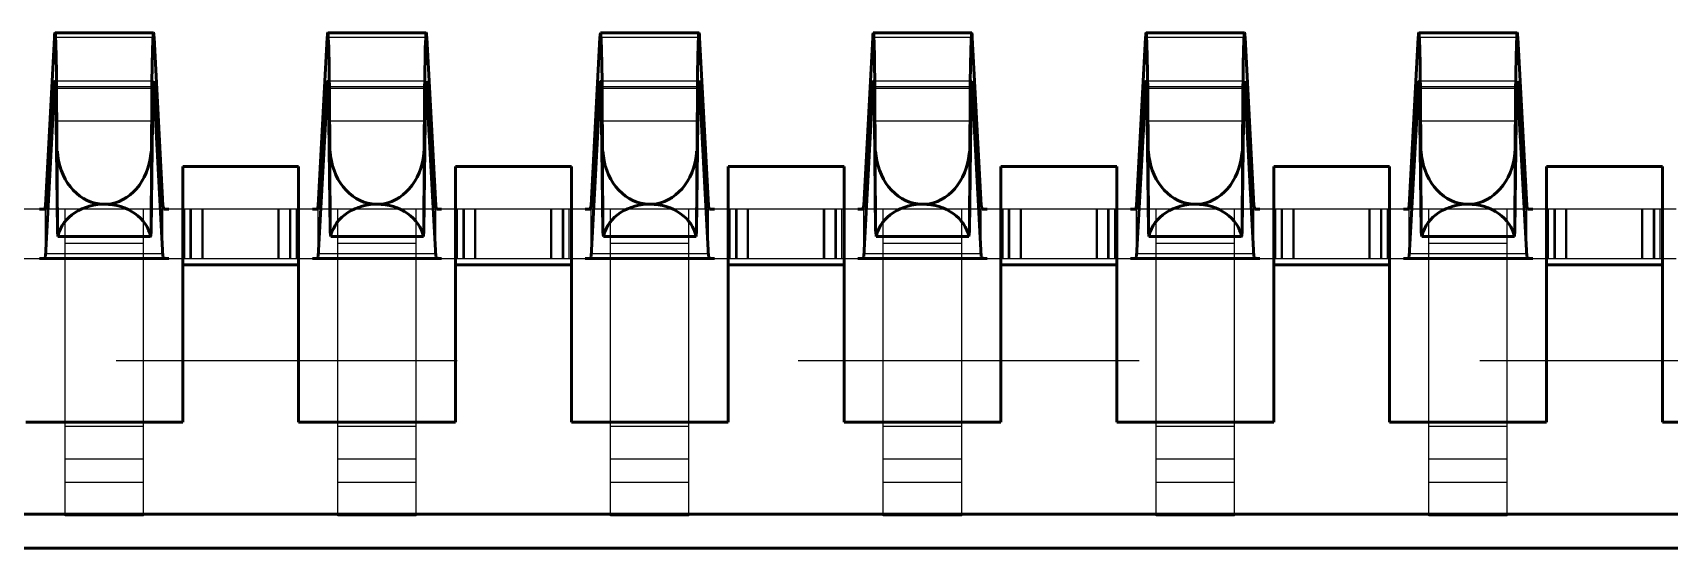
# Model space of a CAD drawing. Header units: millimetres. Extents: x -27 to 31.5, y -2.8 to 12.3.
# Drawn here: x 16.99 to 21.79, y -2.8 to -1.288 of the extents above; entities that cross this region are included whole.
import ezdxf

# ---------------------------------------------------------------- set-up
doc = ezdxf.new("R2010")
doc.units = ezdxf.units.MM
doc.linetypes.add('Dashed', pattern=[2, 1, -1])
for name, color, linetype, lineweight in [('AM_0', 7, 'Continuous', 50), ('AM_4', 3, 'Continuous', 25), ('AM_9', 6, 'Dashed', 25)]:
    doc.layers.add(name, color=color, linetype=linetype, lineweight=lineweight)

# ---------------------------------------------------------------- blocks, each defined once
blk = doc.blocks.new('1_ERF8_C_211_05_0_060PN_0_in_ERF8_060_05_0_L_DV_TR_4')
at = {"layer": 'AM_0'}
for p, q in [((17.3444, -1.288), (17.0556, -1.288)), ((18.1444, -1.288), (17.8556, -1.288)), ((18.9444, -1.288), (18.6556, -1.288)), ((19.7444, -1.288), (19.4556, -1.288)), ((20.5444, -1.288), (20.2556, -1.288)), ((21.3444, -1.288), (21.0556, -1.288)), ((17.0278, -1.7948), (17.054, -1.302)), ((17.346, -1.302), (17.3722, -1.7948)), ((17.8278, -1.7948), (17.854, -1.302)), ((18.146, -1.302), (18.1722, -1.7948)), ((18.6278, -1.7948), (18.654, -1.302)), ((18.946, -1.302), (18.9722, -1.7948)), ((19.4278, -1.7948), (19.454, -1.302)), ((19.746, -1.302), (19.7722, -1.7948)), ((20.2278, -1.7948), (20.254, -1.302)), ((20.546, -1.302), (20.5722, -1.7948)), ((21.0278, -1.7948), (21.054, -1.302)), ((21.346, -1.302), (21.3722, -1.7948)), ((17.0545, -1.447), (17.0278, -1.9438)), ((17.0571, -1.447), (17.0545, -1.447)), ((17.0604, -1.4519), (17.0625, -1.8698)), ((17.3375, -1.8698), (17.3396, -1.4519)), ((17.3455, -1.447), (17.3429, -1.447)), ((17.3722, -1.9438), (17.3455, -1.447)), ((17.8545, -1.447), (17.8278, -1.9438)), ((17.8571, -1.447), (17.8545, -1.447)), ((17.8604, -1.4519), (17.8625, -1.8698)), ((18.1375, -1.8698), (18.1396, -1.4519)), ((18.1455, -1.447), (18.1429, -1.447)), ((18.1722, -1.9438), (18.1455, -1.447)), ((18.6545, -1.447), (18.6278, -1.9438)), ((18.6571, -1.447), (18.6545, -1.447)), ((18.6604, -1.4519), (18.6625, -1.8698)), ((18.9375, -1.8698), (18.9396, -1.4519)), ((18.9455, -1.447), (18.9429, -1.447)), ((18.9722, -1.9438), (18.9455, -1.447)), ((19.4545, -1.447), (19.4278, -1.9438)), ((19.4571, -1.447), (19.4545, -1.447)), ((19.4625, -1.8698), (19.4604, -1.4519)), ((19.7375, -1.8698), (19.7396, -1.4519)), ((19.7455, -1.447), (19.7429, -1.447)), ((19.7722, -1.9438), (19.7455, -1.447)), ((20.2545, -1.447), (20.2278, -1.9438)), ((20.2571, -1.447), (20.2545, -1.447)), ((20.2625, -1.8698), (20.2604, -1.4519)), ((20.5375, -1.8698), (20.5396, -1.4519)), ((20.5455, -1.447), (20.5429, -1.447)), ((20.5722, -1.9438), (20.5455, -1.447)), ((21.0545, -1.447), (21.0278, -1.9438)), ((21.0571, -1.447), (21.0545, -1.447)), ((21.0625, -1.8698), (21.0604, -1.4519)), ((21.3375, -1.8698), (21.3396, -1.4519)), ((21.3455, -1.447), (21.3429, -1.447)), ((21.3722, -1.9438), (21.3455, -1.447)), ((17.0625, -1.8698), (17.0588, -1.547)), ((17.3412, -1.547), (17.3375, -1.8698)), ((17.8625, -1.8698), (17.8588, -1.547)), ((18.1412, -1.547), (18.1375, -1.8698)), ((18.6625, -1.8698), (18.6588, -1.547)), ((18.9412, -1.547), (18.9375, -1.8698)), ((19.4625, -1.8698), (19.4588, -1.547)), ((19.7412, -1.547), (19.7375, -1.8698)), ((20.2625, -1.8698), (20.2588, -1.547)), ((20.5412, -1.547), (20.5375, -1.8698)), ((21.0625, -1.8698), (21.0588, -1.547)), ((21.3412, -1.547), (21.3375, -1.8698)), ((17.0249, -1.805), (17.0104, -1.805)), ((17.2081, -1.791), (17.1919, -1.791)), ((17.3896, -1.805), (17.3751, -1.805)), ((17.8249, -1.805), (17.8104, -1.805)), ((18.0081, -1.791), (17.9919, -1.791)), ((18.1896, -1.805), (18.1751, -1.805)), ((18.6249, -1.805), (18.6104, -1.805)), ((18.8081, -1.791), (18.7919, -1.791)), ((18.9896, -1.805), (18.9751, -1.805)), ((19.4249, -1.805), (19.4104, -1.805)), ((19.6081, -1.791), (19.5919, -1.791)), ((19.7896, -1.805), (19.7751, -1.805)), ((20.2249, -1.805), (20.2104, -1.805)), ((20.4081, -1.791), (20.3919, -1.791)), ((20.5896, -1.805), (20.5751, -1.805)), ((21.0249, -1.805), (21.0104, -1.805)), ((21.2081, -1.791), (21.1919, -1.791)), ((21.3896, -1.805), (21.3751, -1.805)), ((17.3359, -1.886), (17.0641, -1.886)), ((18.1359, -1.886), (17.8641, -1.886)), ((18.9359, -1.886), (18.6641, -1.886)), ((19.7359, -1.886), (19.4641, -1.886)), ((20.5359, -1.886), (20.2641, -1.886)), ((21.3359, -1.886), (21.0641, -1.886)), ((17.0104, -1.95), (17.3896, -1.95)), ((17.0172, -1.95), (17.0183, -1.95)), ((17.3817, -1.95), (17.3828, -1.95)), ((17.8104, -1.95), (18.1896, -1.95)), ((17.8172, -1.95), (17.8183, -1.95)), ((18.1817, -1.95), (18.1828, -1.95)), ((18.6104, -1.95), (18.9896, -1.95)), ((18.6172, -1.95), (18.6183, -1.95)), ((18.9817, -1.95), (18.9828, -1.95)), ((19.4104, -1.95), (19.7896, -1.95)), ((19.4172, -1.95), (19.4183, -1.95)), ((19.7817, -1.95), (19.7828, -1.95)), ((20.2104, -1.95), (20.5896, -1.95)), ((20.2172, -1.95), (20.2183, -1.95)), ((20.5817, -1.95), (20.5828, -1.95)), ((21.0104, -1.95), (21.3896, -1.95)), ((21.0172, -1.95), (21.0183, -1.95)), ((21.3817, -1.95), (21.3828, -1.95))]:
    blk.add_line(p, q, dxfattribs=at)
for points in [[(17.054, -1.302), (17.0545, -1.294), (17.0551, -1.2893), (17.0556, -1.288)], [(17.0556, -1.288), (17.0561, -1.2897), (17.0567, -1.2948), (17.0572, -1.3032), (17.0577, -1.315), (17.0582, -1.33), (17.0587, -1.3481), (17.0592, -1.3692), (17.0596, -1.393), (17.06, -1.4195), (17.0604, -1.4484), (17.0604, -1.4519)], [(17.3396, -1.4519), (17.34, -1.4227), (17.3404, -1.396), (17.3408, -1.3718), (17.3412, -1.3504), (17.3417, -1.3319), (17.3422, -1.3166), (17.3428, -1.3044), (17.3433, -1.2956), (17.3438, -1.2901), (17.3444, -1.288), (17.3444, -1.288)], [(17.3444, -1.288), (17.345, -1.2896), (17.3455, -1.2946), (17.346, -1.302)], [(17.854, -1.302), (17.8545, -1.294), (17.8551, -1.2893), (17.8556, -1.288)], [(17.8556, -1.288), (17.8561, -1.2897), (17.8567, -1.2948), (17.8572, -1.3032), (17.8577, -1.315), (17.8582, -1.33), (17.8587, -1.3481), (17.8592, -1.3692), (17.8596, -1.393), (17.86, -1.4195), (17.8604, -1.4484), (17.8604, -1.4519)], [(18.1396, -1.4519), (18.14, -1.4227), (18.1404, -1.396), (18.1408, -1.3718), (18.1412, -1.3504), (18.1417, -1.3319), (18.1422, -1.3166), (18.1428, -1.3044), (18.1433, -1.2956), (18.1438, -1.2901), (18.1444, -1.288), (18.1444, -1.288)], [(18.1444, -1.288), (18.145, -1.2896), (18.1455, -1.2946), (18.146, -1.302)], [(18.654, -1.302), (18.6545, -1.294), (18.6551, -1.2893), (18.6556, -1.288)], [(18.6556, -1.288), (18.6561, -1.2897), (18.6567, -1.2948), (18.6572, -1.3032), (18.6577, -1.315), (18.6582, -1.33), (18.6587, -1.3481), (18.6592, -1.3692), (18.6596, -1.393), (18.66, -1.4195), (18.6604, -1.4484), (18.6604, -1.4519)], [(18.9396, -1.4519), (18.94, -1.4227), (18.9404, -1.396), (18.9408, -1.3718), (18.9412, -1.3504), (18.9417, -1.3319), (18.9422, -1.3166), (18.9428, -1.3044), (18.9433, -1.2956), (18.9438, -1.2901), (18.9444, -1.288), (18.9444, -1.288)], [(18.9444, -1.288), (18.945, -1.2896), (18.9455, -1.2946), (18.946, -1.302)], [(19.454, -1.302), (19.4545, -1.294), (19.4551, -1.2893), (19.4556, -1.288)], [(19.4556, -1.288), (19.4561, -1.2897), (19.4567, -1.2948), (19.4572, -1.3032), (19.4577, -1.315), (19.4582, -1.33), (19.4587, -1.3481), (19.4592, -1.3692), (19.4596, -1.393), (19.46, -1.4195), (19.4604, -1.4484), (19.4604, -1.4519)], [(19.7396, -1.4519), (19.74, -1.4227), (19.7404, -1.396), (19.7408, -1.3718), (19.7412, -1.3504), (19.7417, -1.3319), (19.7422, -1.3166), (19.7428, -1.3044), (19.7433, -1.2956), (19.7438, -1.2901), (19.7444, -1.288), (19.7444, -1.288)], [(19.7444, -1.288), (19.745, -1.2896), (19.7455, -1.2946), (19.746, -1.302)], [(20.254, -1.302), (20.2545, -1.294), (20.2551, -1.2893), (20.2556, -1.288)], [(20.2556, -1.288), (20.2561, -1.2897), (20.2567, -1.2948), (20.2572, -1.3032), (20.2577, -1.315), (20.2582, -1.33), (20.2587, -1.3481), (20.2592, -1.3692), (20.2596, -1.393), (20.26, -1.4195), (20.2604, -1.4484), (20.2604, -1.4519)], [(20.5396, -1.4519), (20.54, -1.4227), (20.5404, -1.396), (20.5408, -1.3718), (20.5412, -1.3504), (20.5417, -1.3319), (20.5422, -1.3166), (20.5428, -1.3044), (20.5433, -1.2956), (20.5438, -1.2901), (20.5444, -1.288), (20.5444, -1.288)], [(20.5444, -1.288), (20.545, -1.2896), (20.5455, -1.2946), (20.546, -1.302)], [(21.054, -1.302), (21.0545, -1.294), (21.0551, -1.2893), (21.0556, -1.288)], [(21.0556, -1.288), (21.0561, -1.2897), (21.0567, -1.2948), (21.0572, -1.3032), (21.0577, -1.315), (21.0582, -1.33), (21.0587, -1.3481), (21.0592, -1.3692), (21.0596, -1.393), (21.06, -1.4195), (21.0604, -1.4484), (21.0604, -1.4519)], [(21.3396, -1.4519), (21.34, -1.4227), (21.3404, -1.396), (21.3408, -1.3718), (21.3412, -1.3504), (21.3417, -1.3319), (21.3422, -1.3166), (21.3428, -1.3044), (21.3433, -1.2956), (21.3438, -1.2901), (21.3444, -1.288), (21.3444, -1.288)], [(21.3444, -1.288), (21.345, -1.2896), (21.3455, -1.2946), (21.346, -1.302)], [(17.0545, -1.447), (17.0548, -1.44), (17.0551, -1.4348), (17.0554, -1.4316), (17.0557, -1.4302), (17.0558, -1.4302)], [(17.0558, -1.4302), (17.0561, -1.4312), (17.0564, -1.4341), (17.0567, -1.4389), (17.057, -1.4457), (17.0573, -1.4542), (17.0576, -1.4645), (17.0578, -1.4765), (17.0581, -1.4901), (17.0583, -1.5052), (17.0585, -1.5217), (17.0587, -1.5394), (17.0588, -1.547)], [(17.3412, -1.547), (17.3414, -1.5288), (17.3416, -1.5118), (17.3418, -1.4961), (17.3421, -1.4819), (17.3423, -1.4693), (17.3426, -1.4582), (17.3429, -1.449), (17.3432, -1.4415), (17.3435, -1.4359), (17.3438, -1.4322), (17.3441, -1.4304), (17.3442, -1.4302)], [(17.3442, -1.4302), (17.3445, -1.4312), (17.3448, -1.4341), (17.3451, -1.4389), (17.3454, -1.4457), (17.3455, -1.447)], [(17.8545, -1.447), (17.8548, -1.44), (17.8551, -1.4348), (17.8554, -1.4316), (17.8557, -1.4302), (17.8558, -1.4302)], [(17.8558, -1.4302), (17.8561, -1.4312), (17.8564, -1.4341), (17.8567, -1.4389), (17.857, -1.4457), (17.8573, -1.4542), (17.8576, -1.4645), (17.8578, -1.4765), (17.8581, -1.4901), (17.8583, -1.5052), (17.8585, -1.5217), (17.8587, -1.5394), (17.8588, -1.547)], [(18.1412, -1.547), (18.1414, -1.5288), (18.1416, -1.5118), (18.1418, -1.4961), (18.1421, -1.4819), (18.1423, -1.4693), (18.1426, -1.4582), (18.1429, -1.449), (18.1432, -1.4415), (18.1435, -1.4359), (18.1438, -1.4322), (18.1441, -1.4304), (18.1442, -1.4302)], [(18.1442, -1.4302), (18.1445, -1.4312), (18.1448, -1.4341), (18.1451, -1.4389), (18.1454, -1.4457), (18.1455, -1.447)], [(18.6545, -1.447), (18.6548, -1.44), (18.6551, -1.4348), (18.6554, -1.4316), (18.6557, -1.4302), (18.6558, -1.4302)], [(18.6558, -1.4302), (18.6561, -1.4312), (18.6564, -1.4341), (18.6567, -1.4389), (18.657, -1.4457), (18.6573, -1.4542), (18.6576, -1.4645), (18.6578, -1.4765), (18.6581, -1.4901), (18.6583, -1.5052), (18.6585, -1.5217), (18.6587, -1.5394), (18.6588, -1.547)], [(18.9412, -1.547), (18.9414, -1.5288), (18.9416, -1.5118), (18.9418, -1.4961), (18.9421, -1.4819), (18.9423, -1.4693), (18.9426, -1.4582), (18.9429, -1.449), (18.9432, -1.4415), (18.9435, -1.4359), (18.9438, -1.4322), (18.9441, -1.4304), (18.9442, -1.4302)], [(18.9442, -1.4302), (18.9445, -1.4312), (18.9448, -1.4341), (18.9451, -1.4389), (18.9454, -1.4457), (18.9455, -1.447)], [(19.4545, -1.447), (19.4548, -1.44), (19.4551, -1.4348), (19.4554, -1.4316), (19.4557, -1.4302), (19.4558, -1.4302)], [(19.4558, -1.4302), (19.4561, -1.4312), (19.4564, -1.4341), (19.4567, -1.4389), (19.457, -1.4457), (19.4573, -1.4542), (19.4576, -1.4645), (19.4578, -1.4765), (19.4581, -1.4901), (19.4583, -1.5052), (19.4585, -1.5217), (19.4587, -1.5394), (19.4588, -1.547)], [(19.7412, -1.547), (19.7414, -1.5288), (19.7416, -1.5118), (19.7418, -1.4961), (19.7421, -1.4819), (19.7423, -1.4693), (19.7426, -1.4582), (19.7429, -1.449), (19.7432, -1.4415), (19.7435, -1.4359), (19.7438, -1.4322), (19.7441, -1.4304), (19.7442, -1.4302)], [(19.7442, -1.4302), (19.7445, -1.4312), (19.7448, -1.4341), (19.7451, -1.4389), (19.7454, -1.4457), (19.7455, -1.447)], [(20.2545, -1.447), (20.2548, -1.44), (20.2551, -1.4348), (20.2554, -1.4316), (20.2557, -1.4302), (20.2558, -1.4302)], [(20.2558, -1.4302), (20.2561, -1.4312), (20.2564, -1.4341), (20.2567, -1.4389), (20.257, -1.4457), (20.2573, -1.4542), (20.2576, -1.4645), (20.2578, -1.4765), (20.2581, -1.4901), (20.2583, -1.5052), (20.2585, -1.5217), (20.2587, -1.5394), (20.2588, -1.547)], [(20.5412, -1.547), (20.5414, -1.5288), (20.5416, -1.5118), (20.5418, -1.4961), (20.5421, -1.4819), (20.5423, -1.4693), (20.5426, -1.4582), (20.5429, -1.449), (20.5432, -1.4415), (20.5435, -1.4359), (20.5438, -1.4322), (20.5441, -1.4304), (20.5442, -1.4302)], [(20.5442, -1.4302), (20.5445, -1.4312), (20.5448, -1.4341), (20.5451, -1.4389), (20.5454, -1.4457), (20.5455, -1.447)], [(21.0545, -1.447), (21.0548, -1.44), (21.0551, -1.4348), (21.0554, -1.4316), (21.0557, -1.4302), (21.0558, -1.4302)], [(21.0558, -1.4302), (21.0561, -1.4312), (21.0564, -1.4341), (21.0567, -1.4389), (21.057, -1.4457), (21.0573, -1.4542), (21.0576, -1.4645), (21.0578, -1.4765), (21.0581, -1.4901), (21.0583, -1.5052), (21.0585, -1.5217), (21.0587, -1.5394), (21.0588, -1.547)], [(21.3412, -1.547), (21.3414, -1.5288), (21.3416, -1.5118), (21.3418, -1.4961), (21.3421, -1.4819), (21.3423, -1.4693), (21.3426, -1.4582), (21.3429, -1.449), (21.3432, -1.4415), (21.3435, -1.4359), (21.3438, -1.4322), (21.3441, -1.4304), (21.3442, -1.4302)], [(21.3442, -1.4302), (21.3445, -1.4312), (21.3448, -1.4341), (21.3451, -1.4389), (21.3454, -1.4457), (21.3455, -1.447)], [(17.0625, -1.6351), (17.0638, -1.6496), (17.0662, -1.6639), (17.0696, -1.6779), (17.0739, -1.6915), (17.0793, -1.7046), (17.0855, -1.7171), (17.0926, -1.7288), (17.1006, -1.7398), (17.1092, -1.7499), (17.1186, -1.759), (17.1286, -1.7671), (17.1392, -1.7741), (17.1502, -1.78), (17.1616, -1.7847), (17.1733, -1.7881), (17.1851, -1.7903), (17.1919, -1.791)], [(17.2081, -1.791), (17.2201, -1.7895), (17.2319, -1.7867), (17.2435, -1.7828), (17.2547, -1.7775), (17.2655, -1.7712), (17.2758, -1.7637), (17.2856, -1.7551), (17.2947, -1.7456), (17.303, -1.7351), (17.3106, -1.7238), (17.3174, -1.7117), (17.3232, -1.6989), (17.3281, -1.6856), (17.3321, -1.6718), (17.335, -1.6576), (17.3369, -1.6432), (17.3375, -1.6351)], [(17.8625, -1.6351), (17.8638, -1.6496), (17.8662, -1.6639), (17.8696, -1.6779), (17.8739, -1.6915), (17.8793, -1.7046), (17.8855, -1.7171), (17.8926, -1.7288), (17.9006, -1.7398), (17.9092, -1.7499), (17.9186, -1.759), (17.9286, -1.7671), (17.9392, -1.7741), (17.9502, -1.78), (17.9616, -1.7847), (17.9733, -1.7881), (17.9851, -1.7903), (17.9919, -1.791)], [(18.0081, -1.791), (18.0201, -1.7895), (18.0319, -1.7867), (18.0435, -1.7828), (18.0547, -1.7775), (18.0655, -1.7712), (18.0758, -1.7637), (18.0856, -1.7551), (18.0947, -1.7456), (18.103, -1.7351), (18.1106, -1.7238), (18.1174, -1.7117), (18.1232, -1.6989), (18.1281, -1.6856), (18.1321, -1.6718), (18.135, -1.6576), (18.1369, -1.6432), (18.1375, -1.6351)], [(18.6625, -1.6351), (18.6638, -1.6496), (18.6662, -1.6639), (18.6696, -1.6779), (18.6739, -1.6915), (18.6793, -1.7046), (18.6855, -1.7171), (18.6926, -1.7288), (18.7006, -1.7398), (18.7092, -1.7499), (18.7186, -1.759), (18.7286, -1.7671), (18.7392, -1.7741), (18.7502, -1.78), (18.7616, -1.7847), (18.7733, -1.7881), (18.7851, -1.7903), (18.7919, -1.791)], [(18.8081, -1.791), (18.8201, -1.7895), (18.8319, -1.7867), (18.8435, -1.7828), (18.8547, -1.7775), (18.8655, -1.7712), (18.8758, -1.7637), (18.8856, -1.7551), (18.8947, -1.7456), (18.903, -1.7351), (18.9106, -1.7238), (18.9174, -1.7117), (18.9232, -1.6989), (18.9281, -1.6856), (18.9321, -1.6718), (18.935, -1.6576), (18.9369, -1.6432), (18.9375, -1.6351)], [(19.4625, -1.6351), (19.4638, -1.6496), (19.4662, -1.6639), (19.4696, -1.6779), (19.4739, -1.6915), (19.4793, -1.7046), (19.4855, -1.7171), (19.4926, -1.7288), (19.5006, -1.7398), (19.5092, -1.7499), (19.5186, -1.759), (19.5286, -1.7671), (19.5392, -1.7741), (19.5502, -1.78), (19.5616, -1.7847), (19.5733, -1.7881), (19.5851, -1.7903), (19.5919, -1.791)], [(19.6081, -1.791), (19.6201, -1.7895), (19.6319, -1.7867), (19.6435, -1.7828), (19.6547, -1.7775), (19.6655, -1.7712), (19.6758, -1.7637), (19.6856, -1.7551), (19.6947, -1.7456), (19.703, -1.7351), (19.7106, -1.7238), (19.7174, -1.7117), (19.7232, -1.6989), (19.7281, -1.6856), (19.7321, -1.6718), (19.735, -1.6576), (19.7369, -1.6432), (19.7375, -1.6351)], [(20.2625, -1.6351), (20.2638, -1.6496), (20.2662, -1.6639), (20.2696, -1.6779), (20.2739, -1.6915), (20.2793, -1.7046), (20.2855, -1.7171), (20.2926, -1.7288), (20.3006, -1.7398), (20.3092, -1.7499), (20.3186, -1.759), (20.3286, -1.7671), (20.3392, -1.7741), (20.3502, -1.78), (20.3616, -1.7847), (20.3733, -1.7881), (20.3851, -1.7903), (20.3919, -1.791)], [(20.4081, -1.791), (20.4201, -1.7895), (20.4319, -1.7867), (20.4435, -1.7828), (20.4547, -1.7775), (20.4655, -1.7712), (20.4758, -1.7637), (20.4856, -1.7551), (20.4947, -1.7456), (20.503, -1.7351), (20.5106, -1.7238), (20.5174, -1.7117), (20.5232, -1.6989), (20.5281, -1.6856), (20.5321, -1.6718), (20.535, -1.6576), (20.5369, -1.6432), (20.5375, -1.6351)], [(21.0625, -1.6351), (21.0638, -1.6496), (21.0662, -1.6639), (21.0696, -1.6779), (21.0739, -1.6915), (21.0793, -1.7046), (21.0855, -1.7171), (21.0926, -1.7288), (21.1006, -1.7398), (21.1092, -1.7499), (21.1186, -1.759), (21.1286, -1.7671), (21.1392, -1.7741), (21.1502, -1.78), (21.1616, -1.7847), (21.1733, -1.7881), (21.1851, -1.7903), (21.1919, -1.791)], [(21.2081, -1.791), (21.2201, -1.7895), (21.2319, -1.7867), (21.2435, -1.7828), (21.2547, -1.7775), (21.2655, -1.7712), (21.2758, -1.7637), (21.2856, -1.7551), (21.2947, -1.7456), (21.303, -1.7351), (21.3106, -1.7238), (21.3174, -1.7117), (21.3232, -1.6989), (21.3281, -1.6856), (21.3321, -1.6718), (21.335, -1.6576), (21.3369, -1.6432), (21.3375, -1.6351)], [(17.0278, -1.7948), (17.0262, -1.802), (17.0249, -1.805)], [(17.1919, -1.791), (17.1799, -1.792), (17.1681, -1.7939), (17.1565, -1.7966), (17.1453, -1.8002), (17.1345, -1.8045), (17.1242, -1.8096), (17.1144, -1.8154), (17.1053, -1.8219), (17.097, -1.829), (17.0894, -1.8367), (17.0826, -1.845), (17.0768, -1.8536), (17.0719, -1.8627), (17.0679, -1.8721), (17.065, -1.8817), (17.0641, -1.886)], [(17.3359, -1.886), (17.3335, -1.8763), (17.33, -1.8668), (17.3255, -1.8576), (17.32, -1.8487), (17.3137, -1.8403), (17.3064, -1.8323), (17.2984, -1.825), (17.2896, -1.8182), (17.2802, -1.812), (17.2701, -1.8066), (17.2595, -1.802), (17.2484, -1.7981), (17.237, -1.795), (17.2253, -1.7927), (17.2134, -1.7913), (17.2081, -1.791)], [(17.3751, -1.805), (17.3726, -1.7978), (17.3722, -1.7948)], [(17.8278, -1.7948), (17.8262, -1.802), (17.8249, -1.805)], [(17.9919, -1.791), (17.9799, -1.792), (17.9681, -1.7939), (17.9565, -1.7966), (17.9453, -1.8002), (17.9345, -1.8045), (17.9242, -1.8096), (17.9144, -1.8154), (17.9053, -1.8219), (17.897, -1.829), (17.8894, -1.8367), (17.8826, -1.845), (17.8768, -1.8536), (17.8719, -1.8627), (17.8679, -1.8721), (17.865, -1.8817), (17.8641, -1.886)], [(18.1359, -1.886), (18.1335, -1.8763), (18.13, -1.8668), (18.1255, -1.8576), (18.12, -1.8487), (18.1137, -1.8403), (18.1064, -1.8323), (18.0984, -1.825), (18.0896, -1.8182), (18.0802, -1.812), (18.0701, -1.8066), (18.0595, -1.802), (18.0484, -1.7981), (18.037, -1.795), (18.0253, -1.7927), (18.0134, -1.7913), (18.0081, -1.791)], [(18.1751, -1.805), (18.1726, -1.7978), (18.1722, -1.7948)], [(18.6278, -1.7948), (18.6262, -1.802), (18.6249, -1.805)], [(18.7919, -1.791), (18.7799, -1.792), (18.7681, -1.7939), (18.7565, -1.7966), (18.7453, -1.8002), (18.7345, -1.8045), (18.7242, -1.8096), (18.7144, -1.8154), (18.7053, -1.8219), (18.697, -1.829), (18.6894, -1.8367), (18.6826, -1.845), (18.6768, -1.8536), (18.6719, -1.8627), (18.6679, -1.8721), (18.665, -1.8817), (18.6641, -1.886)], [(18.9359, -1.886), (18.9335, -1.8763), (18.93, -1.8668), (18.9255, -1.8576), (18.92, -1.8487), (18.9137, -1.8403), (18.9064, -1.8323), (18.8984, -1.825), (18.8896, -1.8182), (18.8802, -1.812), (18.8701, -1.8066), (18.8595, -1.802), (18.8484, -1.7981), (18.837, -1.795), (18.8253, -1.7927), (18.8134, -1.7913), (18.8081, -1.791)], [(18.9751, -1.805), (18.9726, -1.7978), (18.9722, -1.7948)], [(19.4278, -1.7948), (19.4262, -1.802), (19.4249, -1.805)], [(19.5919, -1.791), (19.5799, -1.792), (19.5681, -1.7939), (19.5565, -1.7966), (19.5453, -1.8002), (19.5345, -1.8045), (19.5242, -1.8096), (19.5144, -1.8154), (19.5053, -1.8219), (19.497, -1.829), (19.4894, -1.8367), (19.4826, -1.845), (19.4768, -1.8536), (19.4719, -1.8627), (19.4679, -1.8721), (19.465, -1.8817), (19.4641, -1.886)], [(19.7359, -1.886), (19.7335, -1.8763), (19.73, -1.8668), (19.7255, -1.8576), (19.72, -1.8487), (19.7137, -1.8403), (19.7064, -1.8323), (19.6984, -1.825), (19.6896, -1.8182), (19.6802, -1.812), (19.6701, -1.8066), (19.6595, -1.802), (19.6484, -1.7981), (19.637, -1.795), (19.6253, -1.7927), (19.6134, -1.7913), (19.6081, -1.791)], [(19.7751, -1.805), (19.7726, -1.7978), (19.7722, -1.7948)], [(20.2278, -1.7948), (20.2262, -1.802), (20.2249, -1.805)], [(20.3919, -1.791), (20.3799, -1.792), (20.3681, -1.7939), (20.3565, -1.7966), (20.3453, -1.8002), (20.3345, -1.8045), (20.3242, -1.8096), (20.3144, -1.8154), (20.3053, -1.8219), (20.297, -1.829), (20.2894, -1.8367), (20.2826, -1.845), (20.2768, -1.8536), (20.2719, -1.8627), (20.2679, -1.8721), (20.265, -1.8817), (20.2641, -1.886)], [(20.5359, -1.886), (20.5335, -1.8763), (20.53, -1.8668), (20.5255, -1.8576), (20.52, -1.8487), (20.5137, -1.8403), (20.5064, -1.8323), (20.4984, -1.825), (20.4896, -1.8182), (20.4802, -1.812), (20.4701, -1.8066), (20.4595, -1.802), (20.4484, -1.7981), (20.437, -1.795), (20.4253, -1.7927), (20.4134, -1.7913), (20.4081, -1.791)], [(20.5751, -1.805), (20.5726, -1.7978), (20.5722, -1.7948)], [(21.0278, -1.7948), (21.0262, -1.802), (21.0249, -1.805)], [(21.1919, -1.791), (21.1799, -1.792), (21.1681, -1.7939), (21.1565, -1.7966), (21.1453, -1.8002), (21.1345, -1.8045), (21.1242, -1.8096), (21.1144, -1.8154), (21.1053, -1.8219), (21.097, -1.829), (21.0894, -1.8367), (21.0826, -1.845), (21.0768, -1.8536), (21.0719, -1.8627), (21.0679, -1.8721), (21.065, -1.8817), (21.0641, -1.886)], [(21.3359, -1.886), (21.3335, -1.8763), (21.33, -1.8668), (21.3255, -1.8576), (21.32, -1.8487), (21.3137, -1.8403), (21.3064, -1.8323), (21.2984, -1.825), (21.2896, -1.8182), (21.2802, -1.812), (21.2701, -1.8066), (21.2595, -1.802), (21.2484, -1.7981), (21.237, -1.795), (21.2253, -1.7927), (21.2134, -1.7913), (21.2081, -1.791)], [(21.3751, -1.805), (21.3726, -1.7978), (21.3722, -1.7948)], [(17.0641, -1.886), (17.0626, -1.8716), (17.0625, -1.8698)], [(17.3375, -1.8698), (17.3362, -1.8842), (17.3359, -1.886)], [(17.8641, -1.886), (17.8626, -1.8716), (17.8625, -1.8698)], [(18.1375, -1.8698), (18.1362, -1.8842), (18.1359, -1.886)], [(18.6641, -1.886), (18.6626, -1.8716), (18.6625, -1.8698)], [(18.9375, -1.8698), (18.9362, -1.8842), (18.9359, -1.886)], [(19.4641, -1.886), (19.4626, -1.8716), (19.4625, -1.8698)], [(19.7375, -1.8698), (19.7362, -1.8842), (19.7359, -1.886)], [(20.2641, -1.886), (20.2626, -1.8716), (20.2625, -1.8698)], [(20.5375, -1.8698), (20.5362, -1.8842), (20.5359, -1.886)], [(21.0641, -1.886), (21.0626, -1.8716), (21.0625, -1.8698)], [(21.3375, -1.8698), (21.3362, -1.8842), (21.3359, -1.886)], [(17.0183, -1.95), (17.0248, -1.9487), (17.0278, -1.9438)], [(17.3722, -1.9438), (17.375, -1.9486), (17.3817, -1.95)], [(17.8183, -1.95), (17.8248, -1.9487), (17.8278, -1.9438)], [(18.1722, -1.9438), (18.175, -1.9486), (18.1817, -1.95)], [(18.6183, -1.95), (18.6248, -1.9487), (18.6278, -1.9438)], [(18.9722, -1.9438), (18.975, -1.9486), (18.9817, -1.95)], [(19.4183, -1.95), (19.4248, -1.9487), (19.4278, -1.9438)], [(19.7722, -1.9438), (19.775, -1.9486), (19.7817, -1.95)], [(20.2183, -1.95), (20.2248, -1.9487), (20.2278, -1.9438)], [(20.5722, -1.9438), (20.575, -1.9486), (20.5817, -1.95)], [(21.0183, -1.95), (21.0248, -1.9487), (21.0278, -1.9438)], [(21.3722, -1.9438), (21.375, -1.9486), (21.3817, -1.95)]]:
    blk.add_lwpolyline(points, dxfattribs=at)
at = {"layer": 'AM_4'}
for p, q in [((17.3396, -1.4519), (17.0604, -1.4519)), ((18.1396, -1.4519), (17.8604, -1.4519)), ((18.9396, -1.4519), (18.6604, -1.4519)), ((19.7396, -1.4519), (19.4604, -1.4519)), ((20.5396, -1.4519), (20.2604, -1.4519)), ((21.3396, -1.4519), (21.0604, -1.4519)), ((17.0278, -1.9438), (17.0278, -1.7948)), ((17.3722, -1.9438), (17.3722, -1.7948)), ((17.8278, -1.9438), (17.8278, -1.7948)), ((18.1722, -1.9438), (18.1722, -1.7948)), ((18.6278, -1.9438), (18.6278, -1.7948)), ((18.9722, -1.9438), (18.9722, -1.7948)), ((19.4278, -1.9438), (19.4278, -1.7948)), ((19.7722, -1.9438), (19.7722, -1.7948)), ((20.2278, -1.9438), (20.2278, -1.7948)), ((20.5722, -1.9438), (20.5722, -1.7948)), ((21.0278, -1.9438), (21.0278, -1.7948)), ((21.3722, -1.9438), (21.3722, -1.7948)), ((17.3717, -1.936), (17.0283, -1.936)), ((18.1717, -1.936), (17.8283, -1.936)), ((18.9717, -1.936), (18.6283, -1.936)), ((19.7717, -1.936), (19.4283, -1.936)), ((20.5717, -1.936), (20.2283, -1.936)), ((21.3717, -1.936), (21.0283, -1.936))]:
    blk.add_line(p, q, dxfattribs=at)
at = {"layer": 'AM_9'}
for p, q in [((17.346, -1.302), (17.054, -1.302)), ((18.146, -1.302), (17.854, -1.302)), ((18.946, -1.302), (18.654, -1.302)), ((19.746, -1.302), (19.454, -1.302)), ((20.546, -1.302), (20.254, -1.302)), ((21.346, -1.302), (21.054, -1.302)), ((17.3442, -1.4302), (17.0558, -1.4302)), ((18.1442, -1.4302), (17.8558, -1.4302)), ((18.9442, -1.4302), (18.6558, -1.4302)), ((19.7442, -1.4302), (19.4558, -1.4302)), ((20.5442, -1.4302), (20.2558, -1.4302)), ((21.3442, -1.4302), (21.0558, -1.4302)), ((17.3429, -1.447), (17.0571, -1.447)), ((18.1429, -1.447), (17.8571, -1.447)), ((18.9429, -1.447), (18.6571, -1.447)), ((19.7429, -1.447), (19.4571, -1.447)), ((20.5429, -1.447), (20.2571, -1.447)), ((21.3429, -1.447), (21.0571, -1.447)), ((17.3412, -1.547), (17.0588, -1.547)), ((18.1412, -1.547), (17.8588, -1.547)), ((18.9412, -1.547), (18.6588, -1.547)), ((19.7412, -1.547), (19.4588, -1.547)), ((20.5412, -1.547), (20.2588, -1.547)), ((21.3412, -1.547), (21.0588, -1.547)), ((17.0104, -1.805), (16.5896, -1.805)), ((17.3751, -1.805), (17.0249, -1.805)), ((17.085, -2.705), (17.085, -1.805)), ((17.315, -2.705), (17.315, -1.805)), ((17.8104, -1.805), (17.3896, -1.805)), ((17.4362, -1.95), (17.4362, -1.805)), ((17.4524, -1.95), (17.4524, -1.805)), ((17.4562, -1.95), (17.4562, -1.805)), ((17.487, -1.95), (17.487, -1.805)), ((17.49, -1.95), (17.49, -1.805)), ((17.71, -1.95), (17.71, -1.805)), ((17.713, -1.95), (17.713, -1.805)), ((17.7438, -1.95), (17.7438, -1.805)), ((17.7476, -1.95), (17.7476, -1.805)), ((17.7638, -1.95), (17.7638, -1.805)), ((18.1751, -1.805), (17.8249, -1.805)), ((17.885, -2.705), (17.885, -1.805)), ((18.115, -2.705), (18.115, -1.805)), ((18.6104, -1.805), (18.1896, -1.805)), ((18.2362, -1.95), (18.2362, -1.805)), ((18.2524, -1.95), (18.2524, -1.805)), ((18.2562, -1.95), (18.2562, -1.805)), ((18.287, -1.95), (18.287, -1.805)), ((18.29, -1.95), (18.29, -1.805)), ((18.51, -1.95), (18.51, -1.805)), ((18.513, -1.95), (18.513, -1.805)), ((18.5438, -1.95), (18.5438, -1.805)), ((18.5476, -1.95), (18.5476, -1.805)), ((18.5638, -1.95), (18.5638, -1.805)), ((18.9751, -1.805), (18.6249, -1.805)), ((18.685, -2.705), (18.685, -1.805)), ((18.915, -2.705), (18.915, -1.805)), ((19.4104, -1.805), (18.9896, -1.805)), ((19.0362, -1.95), (19.0362, -1.805)), ((19.0524, -1.95), (19.0524, -1.805)), ((19.0562, -1.95), (19.0562, -1.805)), ((19.087, -1.95), (19.087, -1.805)), ((19.09, -1.95), (19.09, -1.805)), ((19.31, -1.95), (19.31, -1.805)), ((19.313, -1.95), (19.313, -1.805)), ((19.3438, -1.95), (19.3438, -1.805)), ((19.3476, -1.95), (19.3476, -1.805)), ((19.3638, -1.95), (19.3638, -1.805)), ((19.7751, -1.805), (19.4249, -1.805)), ((19.485, -2.705), (19.485, -1.805)), ((19.715, -2.705), (19.715, -1.805)), ((20.2104, -1.805), (19.7896, -1.805)), ((19.8362, -1.95), (19.8362, -1.805)), ((19.8524, -1.95), (19.8524, -1.805)), ((19.8562, -1.95), (19.8562, -1.805)), ((19.887, -1.95), (19.887, -1.805)), ((19.89, -1.95), (19.89, -1.805)), ((20.11, -1.95), (20.11, -1.805)), ((20.113, -1.95), (20.113, -1.805)), ((20.1438, -1.95), (20.1438, -1.805)), ((20.1476, -1.95), (20.1476, -1.805)), ((20.1638, -1.95), (20.1638, -1.805)), ((20.5751, -1.805), (20.2249, -1.805)), ((20.285, -2.705), (20.285, -1.805)), ((20.515, -2.705), (20.515, -1.805)), ((21.0104, -1.805), (20.5896, -1.805)), ((20.6362, -1.95), (20.6362, -1.805)), ((20.6524, -1.95), (20.6524, -1.805)), ((20.6562, -1.95), (20.6562, -1.805)), ((20.687, -1.95), (20.687, -1.805)), ((20.69, -1.95), (20.69, -1.805)), ((20.91, -1.95), (20.91, -1.805)), ((20.913, -1.95), (20.913, -1.805)), ((20.9438, -1.95), (20.9438, -1.805)), ((20.9476, -1.95), (20.9476, -1.805)), ((20.9638, -1.95), (20.9638, -1.805)), ((21.3751, -1.805), (21.0249, -1.805)), ((21.085, -2.705), (21.085, -1.805)), ((21.315, -2.705), (21.315, -1.805)), ((21.8104, -1.805), (21.3896, -1.805)), ((21.4362, -1.95), (21.4362, -1.805)), ((21.4524, -1.95), (21.4524, -1.805)), ((21.4562, -1.95), (21.4562, -1.805)), ((21.487, -1.95), (21.487, -1.805)), ((21.49, -1.95), (21.49, -1.805)), ((21.71, -1.95), (21.71, -1.805)), ((21.713, -1.95), (21.713, -1.805)), ((21.7438, -1.95), (21.7438, -1.805)), ((21.7476, -1.95), (21.7476, -1.805)), ((21.7638, -1.95), (21.7638, -1.805)), ((17.315, -1.906), (17.085, -1.906)), ((18.115, -1.906), (17.885, -1.906)), ((18.915, -1.906), (18.685, -1.906)), ((19.715, -1.906), (19.485, -1.906)), ((20.515, -1.906), (20.285, -1.906)), ((21.315, -1.906), (21.085, -1.906)), ((16.5896, -1.95), (17.0104, -1.95)), ((17.3828, -1.95), (17.0172, -1.95)), ((17.3896, -1.95), (17.8104, -1.95)), ((18.1828, -1.95), (17.8172, -1.95)), ((18.1896, -1.95), (18.6104, -1.95)), ((18.9828, -1.95), (18.6172, -1.95)), ((18.9896, -1.95), (19.4104, -1.95)), ((19.7828, -1.95), (19.4172, -1.95)), ((19.7896, -1.95), (20.2104, -1.95)), ((20.5828, -1.95), (20.2172, -1.95)), ((20.5896, -1.95), (21.0104, -1.95)), ((21.3828, -1.95), (21.0172, -1.95)), ((21.3896, -1.95), (21.8104, -1.95)), ((17.315, -2.4432), (17.085, -2.4432)), ((18.115, -2.4432), (17.885, -2.4432)), ((18.915, -2.4432), (18.685, -2.4432)), ((19.715, -2.4432), (19.485, -2.4432)), ((20.515, -2.4432), (20.285, -2.4432)), ((21.315, -2.4432), (21.085, -2.4432)), ((17.315, -2.539), (17.085, -2.539)), ((18.115, -2.539), (17.885, -2.539)), ((18.915, -2.539), (18.685, -2.539)), ((19.715, -2.539), (19.485, -2.539)), ((20.515, -2.539), (20.285, -2.539)), ((21.315, -2.539), (21.085, -2.539)), ((17.315, -2.607), (17.085, -2.607)), ((18.115, -2.607), (17.885, -2.607)), ((18.915, -2.607), (18.685, -2.607)), ((19.715, -2.607), (19.485, -2.607)), ((20.515, -2.607), (20.285, -2.607)), ((21.315, -2.607), (21.085, -2.607)), ((17.315, -2.705), (17.085, -2.705)), ((18.115, -2.705), (17.885, -2.705)), ((18.915, -2.705), (18.685, -2.705)), ((19.715, -2.705), (19.485, -2.705)), ((20.515, -2.705), (20.285, -2.705)), ((21.315, -2.705), (21.085, -2.705))]:
    blk.add_line(p, q, dxfattribs=at)
blk = doc.blocks.new('2_ERF8_060_05_0_DVTR_0_in_ERF8_060_05_0_L_DV_TR_4')
at = {"layer": 'AM_0'}
for p, q in [((17.43, -2.43), (17.43, -1.68)), ((17.43, -1.68), (17.77, -1.68)), ((17.77, -1.68), (17.77, -2.43)), ((18.23, -2.43), (18.23, -1.68)), ((18.23, -1.68), (18.57, -1.68)), ((18.57, -1.68), (18.57, -2.43)), ((19.03, -2.43), (19.03, -1.68)), ((19.03, -1.68), (19.37, -1.68)), ((19.37, -1.68), (19.37, -2.43)), ((19.83, -2.43), (19.83, -1.68)), ((19.83, -1.68), (20.17, -1.68)), ((20.17, -1.68), (20.17, -2.43)), ((20.63, -2.43), (20.63, -1.68)), ((20.63, -1.68), (20.97, -1.68)), ((20.97, -1.68), (20.97, -2.43)), ((21.43, -2.43), (21.43, -1.68)), ((21.43, -1.68), (21.77, -1.68)), ((21.77, -1.68), (21.77, -2.43)), ((17.77, -1.9687), (17.43, -1.9687)), ((18.57, -1.9687), (18.23, -1.9687)), ((19.37, -1.9687), (19.03, -1.9687)), ((20.17, -1.9687), (19.83, -1.9687)), ((20.97, -1.9687), (20.63, -1.9687)), ((21.77, -1.9687), (21.43, -1.9687)), ((16.97, -2.43), (17.43, -2.43)), ((17.77, -2.43), (18.23, -2.43)), ((18.57, -2.43), (19.03, -2.43)), ((19.37, -2.43), (19.83, -2.43)), ((20.17, -2.43), (20.63, -2.43)), ((20.97, -2.43), (21.43, -2.43)), ((21.77, -2.43), (22.23, -2.43)), ((-25.55, -2.7), (27, -2.7)), ((-25.45, -2.8), (27, -2.8))]:
    blk.add_line(p, q, dxfattribs=at)
at = {"layer": 'AM_9'}
blk.add_line((24.235, -2.25), (-24.235, -2.25), dxfattribs=at)

msp = doc.modelspace()

# ---------------------------------------------------------------- block references
for name in ['2_ERF8_060_05_0_DVTR_0_in_ERF8_060_05_0_L_DV_TR_4', '1_ERF8_C_211_05_0_060PN_0_in_ERF8_060_05_0_L_DV_TR_4']:
    msp.add_blockref(name, (0, 0))

doc.saveas('drawing.dxf')
